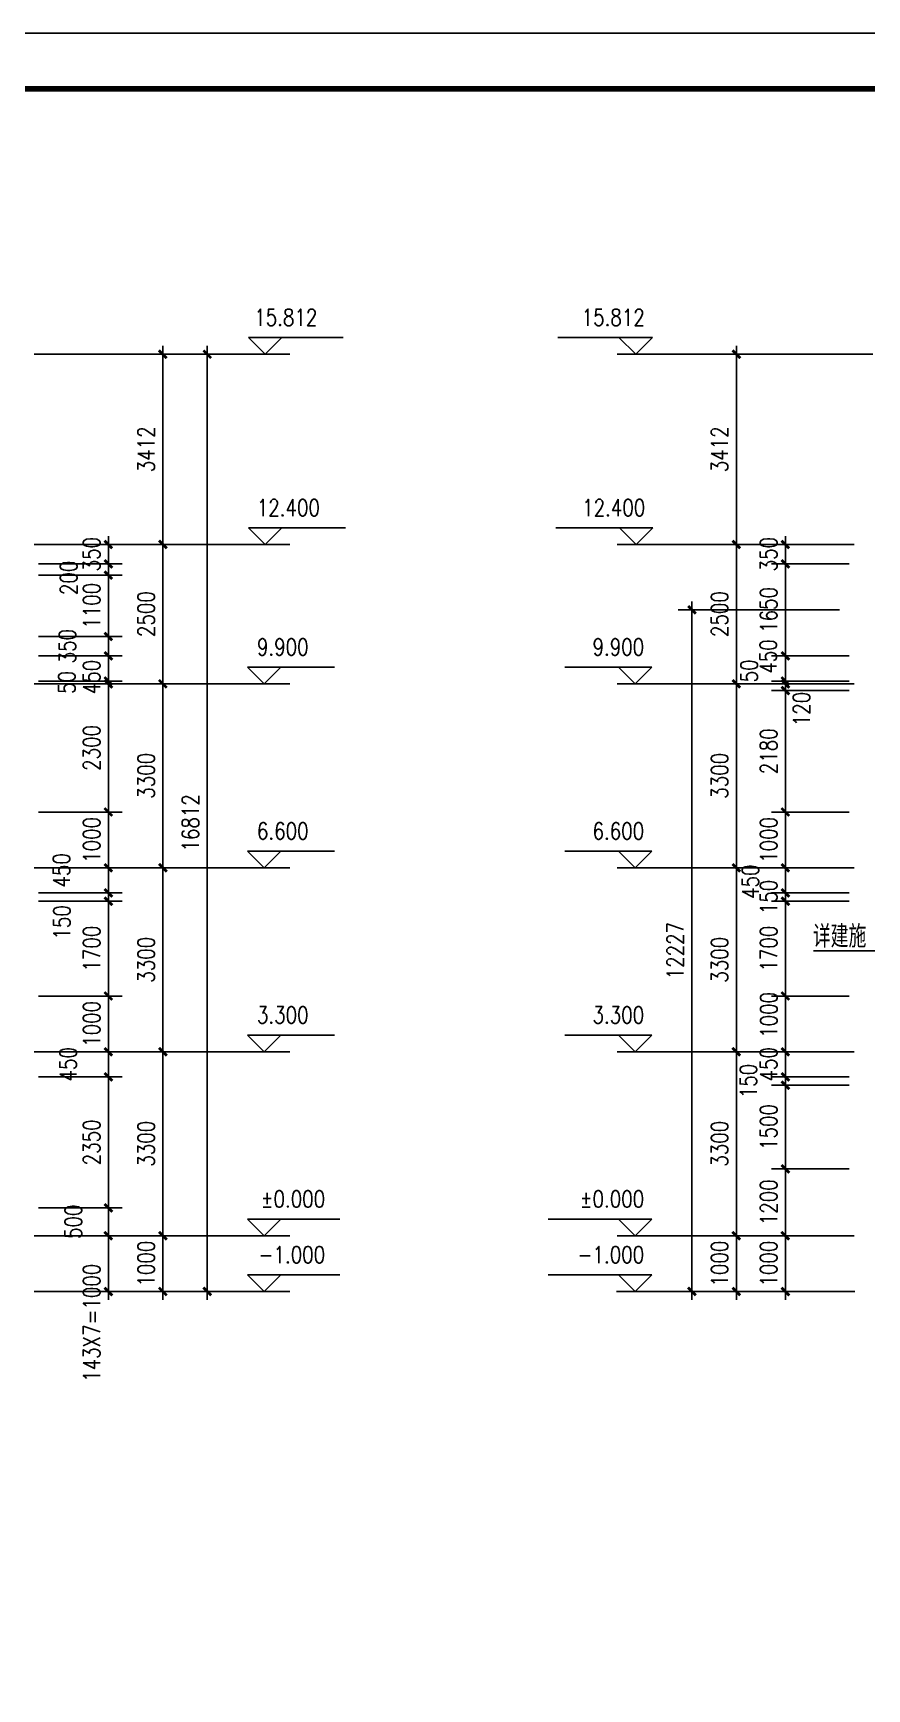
# Model space of a CAD drawing. Extents: x 12400 to 217743, y 90685 to 209848.
# Drawn here: x 47351 to 62301, y 166280 to 195980 of the extents above; entities that cross this region are included whole.
import ezdxf
from ezdxf.enums import TextEntityAlignment as Align

# ---------------------------------------------------------------- set-up
doc = ezdxf.new("R2010")
doc.units = 0
doc.header["$LTSCALE"] = 200
doc.layers.get('0').update_dxf_attribs({"linetype": 'CONTINUOUS'})
doc.layers.get('DEFPOINTS').update_dxf_attribs({"linetype": 'CONTINUOUS'})
for name, color, linetype in [('BZ', 11, 'CONTINUOUS'), ('PUB_DIM', 3, 'CONTINUOUS'), ('PUB_TITLE', 143, 'CONTINUOUS')]:
    doc.layers.add(name, color=color, linetype=linetype)
doc.styles.add('DIM_FONT', font='SIMPLEX', dxfattribs={"width": 0.8})
doc.styles.add('HZ', font='txt', dxfattribs={"bigfont": 'hztxt'})
doc.dimstyles.new('AXIS', dxfattribs={"dimtxt": 300, "dimasz": 1, "dimexe": 250, "dimexo": 300, "dimgap": 150, "dimtad": 1, "dimdec": 0, "dimzin": 0, "dimdsep": 46, "dimtxsty": 'DIM_FONT', "dimblk": '_DIMX', "dimblk1": '_DIMX', "dimblk2": '_DIMX', "dimcen": 2.5, "dimse1": 1, "dimse2": 1, "dimclrt": 7, "dimadec": 0, "dimazin": 0, "dimtfac": 1, "dimtdec": 0, "dimtix": 1, "dimtmove": 2, "dimatfit": 3, "dimldrblk": '_DIMX', "dimfxl": 0, "dimtolj": 1, "dimtzin": 0, "dimarcsym": 0})
doc.dimstyles.new('DIMA', dxfattribs={"dimtxt": 300, "dimasz": 1, "dimexe": 250, "dimexo": 300, "dimgap": 150, "dimtad": 1, "dimdec": 0, "dimzin": 0, "dimdsep": 46, "dimtxsty": 'DIM_FONT', "dimblk": '_DIMX', "dimblk1": '_DIMX', "dimblk2": '_DIMX', "dimcen": 2.5, "dimse1": 1, "dimclrt": 7, "dimadec": 0, "dimazin": 0, "dimtfac": 1, "dimtdec": 0, "dimtix": 1, "dimtmove": 2, "dimatfit": 3, "dimldrblk": '_DIMX', "dimfxl": 0, "dimtolj": 1, "dimtzin": 0, "dimarcsym": 0})
doc.dimstyles.new('DIMB', dxfattribs={"dimtxt": 300, "dimasz": 1, "dimexe": 250, "dimexo": 300, "dimgap": 150, "dimtad": 1, "dimdec": 0, "dimzin": 0, "dimdsep": 46, "dimtxsty": 'DIM_FONT', "dimblk": '_DIMX', "dimblk1": '_DIMX', "dimblk2": '_DIMX', "dimcen": 2.5, "dimse2": 1, "dimclrt": 7, "dimadec": 0, "dimazin": 0, "dimtfac": 1, "dimtdec": 0, "dimtix": 1, "dimtmove": 2, "dimatfit": 3, "dimldrblk": '_DIMX', "dimfxl": 0, "dimtolj": 1, "dimtzin": 0, "dimarcsym": 0})
doc.dimstyles.new('DIMN', dxfattribs={"dimtxt": 300, "dimasz": 1, "dimexe": 250, "dimexo": 300, "dimgap": 150, "dimtad": 1, "dimdec": 0, "dimzin": 0, "dimdsep": 46, "dimtxsty": 'DIM_FONT', "dimblk": '_DIMX', "dimblk1": '_DIMX', "dimblk2": '_DIMX', "dimcen": 2.5, "dimclrt": 7, "dimadec": 0, "dimazin": 0, "dimtfac": 1, "dimtdec": 0, "dimtix": 1, "dimtmove": 2, "dimatfit": 3, "dimldrblk": '_DIMX', "dimfxl": 0, "dimtolj": 1, "dimtzin": 0, "dimarcsym": 0})

# ---------------------------------------------------------------- blocks, each defined once
blk = doc.blocks.new('_DIMX')
blk.add_line((-150, 0), (150, 0))
at = {"const_width": 50}
blk.add_lwpolyline([(-70, -70), (70, 70)], dxfattribs=at)
blk = doc.blocks.new('*D2201')
at = {"layer": 'DEFPOINTS', "color": 0}
for p in [(50677, 186808), (49677, 184308), (50677, 184308)]:
    blk.add_point(p, dxfattribs=at)
at = {"layer": 'PUB_DIM', "color": 0, "lineweight": -2}
for p, q in [((50677, 186808), (49427, 186808)), ((49677, 186807), (49677, 184309)), ((50677, 184308), (49427, 184308))]:
    blk.add_line(p, q, dxfattribs=at)
for p, rotation in [((49677, 186808), 90), ((49677, 184308), 270)]:
    blk.add_blockref('_DIMX', p, dxfattribs=dict(at, rotation=rotation))
at = {"layer": 'PUB_DIM', "color": 7, "insert": (49377, 185558), "char_height": 300, "attachment_point": 5, "rotation": 90, "style": 'DIM_FONT'}
blk.add_mtext('\\A1;2500', dxfattribs=at)
blk = doc.blocks.new('*D2202')
at = {"layer": 'DEFPOINTS', "color": 0}
for p in [(50677, 184308), (49677, 181008), (50677, 181008)]:
    blk.add_point(p, dxfattribs=at)
at = {"layer": 'PUB_DIM', "color": 0, "lineweight": -2}
for p, q in [((50677, 184308), (49427, 184308)), ((49677, 184307), (49677, 181009)), ((50677, 181008), (49427, 181008))]:
    blk.add_line(p, q, dxfattribs=at)
for p, rotation in [((49677, 184308), 90), ((49677, 181008), 270)]:
    blk.add_blockref('_DIMX', p, dxfattribs=dict(at, rotation=rotation))
at = {"layer": 'PUB_DIM', "color": 7, "insert": (49377, 182658), "char_height": 300, "attachment_point": 5, "rotation": 90, "style": 'DIM_FONT'}
blk.add_mtext('\\A1;3300', dxfattribs=at)
blk = doc.blocks.new('*D2203')
at = {"layer": 'DEFPOINTS', "color": 0}
for p in [(50677, 181008), (49677, 177708), (50677, 177708)]:
    blk.add_point(p, dxfattribs=at)
at = {"layer": 'PUB_DIM', "color": 0, "lineweight": -2}
for p, q in [((50677, 181008), (49427, 181008)), ((49677, 181007), (49677, 177709)), ((50677, 177708), (49427, 177708))]:
    blk.add_line(p, q, dxfattribs=at)
for p, rotation in [((49677, 181008), 90), ((49677, 177708), 270)]:
    blk.add_blockref('_DIMX', p, dxfattribs=dict(at, rotation=rotation))
at = {"layer": 'PUB_DIM', "color": 7, "insert": (49377, 179358), "char_height": 300, "attachment_point": 5, "rotation": 90, "style": 'DIM_FONT'}
blk.add_mtext('\\A1;3300', dxfattribs=at)
blk = doc.blocks.new('*D2204')
at = {"layer": 'DEFPOINTS', "color": 0}
for p in [(50677, 177708), (49677, 174408), (50677, 174408)]:
    blk.add_point(p, dxfattribs=at)
at = {"layer": 'PUB_DIM', "color": 0, "lineweight": -2}
for p, q in [((50677, 177708), (49427, 177708)), ((49677, 177707), (49677, 174409)), ((50677, 174408), (49427, 174408))]:
    blk.add_line(p, q, dxfattribs=at)
for p, rotation in [((49677, 177708), 90), ((49677, 174408), 270)]:
    blk.add_blockref('_DIMX', p, dxfattribs=dict(at, rotation=rotation))
at = {"layer": 'PUB_DIM', "color": 7, "insert": (49377, 176058), "char_height": 300, "attachment_point": 5, "rotation": 90, "style": 'DIM_FONT'}
blk.add_mtext('\\A1;3300', dxfattribs=at)
blk = doc.blocks.new('*D2205')
at = {"layer": 'DEFPOINTS', "color": 0}
for p in [(50677, 174408), (49677, 173408), (50677, 173408)]:
    blk.add_point(p, dxfattribs=at)
at = {"layer": 'PUB_DIM', "color": 0, "lineweight": -2}
for p, q in [((50677, 174408), (49427, 174408)), ((49677, 174409), (49677, 174410)), ((49677, 174408), (49677, 173408)), ((50677, 173408), (49427, 173408)), ((49677, 173407), (49677, 173406))]:
    blk.add_line(p, q, dxfattribs=at)
for p, rotation in [((49677, 174408), 270), ((49677, 173408), 90)]:
    blk.add_blockref('_DIMX', p, dxfattribs=dict(at, rotation=rotation))
at = {"layer": 'PUB_DIM', "color": 7, "insert": (49377, 173908), "char_height": 300, "attachment_point": 5, "rotation": 90, "style": 'DIM_FONT'}
blk.add_mtext('\\A1;1000', dxfattribs=at)
blk = doc.blocks.new('*D2206')
at = {"layer": 'DEFPOINTS', "color": 0}
for p in [(47382, 190220), (47787, 173408), (50473, 173408)]:
    blk.add_point(p, dxfattribs=at)
at = {"layer": 'PUB_DIM', "color": 0, "lineweight": -2}
for p, q in [((47382, 190220), (50723, 190220)), ((50473, 190219), (50473, 173409)), ((47787, 173408), (50723, 173408))]:
    blk.add_line(p, q, dxfattribs=at)
for p, rotation in [((50473, 190220), 90), ((50473, 173408), 270)]:
    blk.add_blockref('_DIMX', p, dxfattribs=dict(at, rotation=rotation))
at = {"layer": 'PUB_DIM', "color": 7, "insert": (50173, 181814), "char_height": 300, "attachment_point": 5, "rotation": 90, "style": 'DIM_FONT'}
blk.add_mtext('\\A1;16812', dxfattribs=at)
blk = doc.blocks.new('*D2227')
at = {"layer": 'DEFPOINTS', "color": 0}
for p in [(47445, 186808), (47445, 186458), (48700, 186458)]:
    blk.add_point(p, dxfattribs=at)
at = {"layer": 'PUB_DIM', "color": 0, "lineweight": -2}
for p, q in [((47445, 186808), (48950, 186808)), ((48700, 186809), (48700, 186810)), ((48700, 186808), (48700, 186458)), ((47445, 186458), (48950, 186458)), ((48700, 186457), (48700, 186456))]:
    blk.add_line(p, q, dxfattribs=at)
for p, rotation in [((48700, 186808), 270), ((48700, 186458), 90)]:
    blk.add_blockref('_DIMX', p, dxfattribs=dict(at, rotation=rotation))
at = {"layer": 'PUB_DIM', "color": 7, "insert": (48400, 186633), "char_height": 300, "attachment_point": 5, "rotation": 90, "style": 'DIM_FONT'}
blk.add_mtext('\\A1;350', dxfattribs=at)
blk = doc.blocks.new('*D2228')
at = {"layer": 'DEFPOINTS', "color": 0}
for p in [(47445, 181008), (47445, 180558), (48700, 180558)]:
    blk.add_point(p, dxfattribs=at)
at = {"layer": 'PUB_DIM', "color": 0, "lineweight": -2}
for p, q in [((47445, 181008), (48950, 181008)), ((48700, 181007), (48700, 180559)), ((47445, 180558), (48950, 180558))]:
    blk.add_line(p, q, dxfattribs=at)
for p, rotation in [((48700, 181008), 90), ((48700, 180558), 270)]:
    blk.add_blockref('_DIMX', p, dxfattribs=dict(at, rotation=rotation))
at = {"layer": 'PUB_DIM', "color": 7, "insert": (47860, 180961), "char_height": 300, "attachment_point": 5, "rotation": 90, "style": 'DIM_FONT'}
blk.add_mtext('\\A1;450', dxfattribs=at)
blk = doc.blocks.new('*D2229')
at = {"layer": 'DEFPOINTS', "color": 0}
for p in [(47445, 177708), (47445, 177258), (48700, 177258)]:
    blk.add_point(p, dxfattribs=at)
at = {"layer": 'PUB_DIM', "color": 0, "lineweight": -2}
for p, q in [((47445, 177708), (48950, 177708)), ((48700, 177707), (48700, 177259)), ((47445, 177258), (48950, 177258))]:
    blk.add_line(p, q, dxfattribs=at)
for p, rotation in [((48700, 177708), 90), ((48700, 177258), 270)]:
    blk.add_blockref('_DIMX', p, dxfattribs=dict(at, rotation=rotation))
at = {"layer": 'PUB_DIM', "color": 7, "insert": (47979, 177483), "char_height": 300, "attachment_point": 5, "rotation": 90, "style": 'DIM_FONT'}
blk.add_mtext('\\A1;450', dxfattribs=at)
blk = doc.blocks.new('*D2230')
at = {"layer": 'DEFPOINTS', "color": 0}
for p in [(47445, 174408), (47445, 173408), (48700, 173408)]:
    blk.add_point(p, dxfattribs=at)
at = {"layer": 'PUB_DIM', "color": 0, "lineweight": -2}
for p, q in [((47445, 174408), (48950, 174408)), ((48700, 174407), (48700, 173409)), ((47445, 173408), (48950, 173408))]:
    blk.add_line(p, q, dxfattribs=at)
for p, rotation in [((48700, 174408), 90), ((48700, 173408), 270)]:
    blk.add_blockref('_DIMX', p, dxfattribs=dict(at, rotation=rotation))
at = {"layer": 'PUB_DIM', "color": 7, "insert": (48400, 172847), "char_height": 300, "attachment_point": 5, "rotation": 90, "style": 'DIM_FONT'}
blk.add_mtext('\\A1;143X7=1000', dxfattribs=at)
blk = doc.blocks.new('*D2231')
at = {"layer": 'DEFPOINTS', "color": 0}
for p in [(47445, 174908), (47445, 174408), (48700, 174408)]:
    blk.add_point(p, dxfattribs=at)
at = {"layer": 'PUB_DIM', "color": 0, "lineweight": -2}
for p, q in [((47445, 174908), (48950, 174908)), ((48700, 174907), (48700, 174409)), ((47445, 174408), (48950, 174408))]:
    blk.add_line(p, q, dxfattribs=at)
for p, rotation in [((48700, 174908), 90), ((48700, 174408), 270)]:
    blk.add_blockref('_DIMX', p, dxfattribs=dict(at, rotation=rotation))
at = {"layer": 'PUB_DIM', "color": 7, "insert": (48072, 174658), "char_height": 300, "attachment_point": 5, "rotation": 90, "style": 'DIM_FONT'}
blk.add_mtext('\\A1;500', dxfattribs=at)
blk = doc.blocks.new('*D2232')
at = {"layer": 'DEFPOINTS', "color": 0}
for p in [(47445, 177258), (47445, 174908), (48700, 174908)]:
    blk.add_point(p, dxfattribs=at)
at = {"layer": 'PUB_DIM', "color": 0, "lineweight": -2}
for p, q in [((47445, 177258), (48950, 177258)), ((48700, 177257), (48700, 174909)), ((47445, 174908), (48950, 174908))]:
    blk.add_line(p, q, dxfattribs=at)
for p, rotation in [((48700, 177258), 90), ((48700, 174908), 270)]:
    blk.add_blockref('_DIMX', p, dxfattribs=dict(at, rotation=rotation))
at = {"layer": 'PUB_DIM', "color": 7, "insert": (48400, 176083), "char_height": 300, "attachment_point": 5, "rotation": 90, "style": 'DIM_FONT'}
blk.add_mtext('\\A1;2350', dxfattribs=at)
blk = doc.blocks.new('*D2233')
at = {"layer": 'DEFPOINTS', "color": 0}
for p in [(47445, 180558), (47445, 180408), (48700, 180408)]:
    blk.add_point(p, dxfattribs=at)
at = {"layer": 'PUB_DIM', "color": 0, "lineweight": -2}
for p, q in [((47445, 180558), (48950, 180558)), ((47445, 180408), (48950, 180408)), ((48700, 180559), (48700, 180560)), ((48700, 180558), (48700, 180408)), ((48700, 180407), (48700, 180406))]:
    blk.add_line(p, q, dxfattribs=at)
for p, rotation in [((48700, 180558), 270), ((48700, 180408), 90)]:
    blk.add_blockref('_DIMX', p, dxfattribs=dict(at, rotation=rotation))
at = {"layer": 'PUB_DIM', "color": 7, "insert": (47867, 180029), "char_height": 300, "attachment_point": 5, "rotation": 90, "style": 'DIM_FONT'}
blk.add_mtext('\\A1;150', dxfattribs=at)
blk = doc.blocks.new('*D2234')
at = {"layer": 'DEFPOINTS', "color": 0}
for p in [(47445, 178708), (47445, 177708), (48700, 177708)]:
    blk.add_point(p, dxfattribs=at)
at = {"layer": 'PUB_DIM', "color": 0, "lineweight": -2}
for p, q in [((47445, 178708), (48950, 178708)), ((48700, 178709), (48700, 178710)), ((48700, 178708), (48700, 177708)), ((47445, 177708), (48950, 177708)), ((48700, 177707), (48700, 177706))]:
    blk.add_line(p, q, dxfattribs=at)
for p, rotation in [((48700, 178708), 270), ((48700, 177708), 90)]:
    blk.add_blockref('_DIMX', p, dxfattribs=dict(at, rotation=rotation))
at = {"layer": 'PUB_DIM', "color": 7, "insert": (48400, 178208), "char_height": 300, "attachment_point": 5, "rotation": 90, "style": 'DIM_FONT'}
blk.add_mtext('\\A1;1000', dxfattribs=at)
blk = doc.blocks.new('*D2235')
at = {"layer": 'DEFPOINTS', "color": 0}
for p in [(47445, 182008), (47445, 181008), (48700, 181008)]:
    blk.add_point(p, dxfattribs=at)
at = {"layer": 'PUB_DIM', "color": 0, "lineweight": -2}
for p, q in [((47445, 182008), (48950, 182008)), ((48700, 182009), (48700, 182010)), ((48700, 182008), (48700, 181008)), ((47445, 181008), (48950, 181008)), ((48700, 181007), (48700, 181006))]:
    blk.add_line(p, q, dxfattribs=at)
for p, rotation in [((48700, 182008), 270), ((48700, 181008), 90)]:
    blk.add_blockref('_DIMX', p, dxfattribs=dict(at, rotation=rotation))
at = {"layer": 'PUB_DIM', "color": 7, "insert": (48400, 181508), "char_height": 300, "attachment_point": 5, "rotation": 90, "style": 'DIM_FONT'}
blk.add_mtext('\\A1;1000', dxfattribs=at)
blk = doc.blocks.new('*D2236')
at = {"layer": 'DEFPOINTS', "color": 0}
for p in [(47445, 184308), (47445, 182008), (48700, 182008)]:
    blk.add_point(p, dxfattribs=at)
at = {"layer": 'PUB_DIM', "color": 0, "lineweight": -2}
for p, q in [((48700, 184307), (48700, 182009)), ((47445, 182008), (48950, 182008))]:
    blk.add_line(p, q, dxfattribs=at)
for p, rotation in [((48700, 184308), 90), ((48700, 182008), 270)]:
    blk.add_blockref('_DIMX', p, dxfattribs=dict(at, rotation=rotation))
at = {"layer": 'PUB_DIM', "color": 7, "insert": (48400, 183158), "char_height": 300, "attachment_point": 5, "rotation": 90, "style": 'DIM_FONT'}
blk.add_mtext('\\A1;2300', dxfattribs=at)
blk = doc.blocks.new('*D2237')
at = {"layer": 'DEFPOINTS', "color": 0}
for p in [(47445, 186258), (47445, 185158), (48700, 185158)]:
    blk.add_point(p, dxfattribs=at)
at = {"layer": 'PUB_DIM', "color": 0, "lineweight": -2}
for p, q in [((47445, 186258), (48950, 186258)), ((48700, 186257), (48700, 185159)), ((47445, 185158), (48950, 185158))]:
    blk.add_line(p, q, dxfattribs=at)
for p, rotation in [((48700, 186258), 90), ((48700, 185158), 270)]:
    blk.add_blockref('_DIMX', p, dxfattribs=dict(at, rotation=rotation))
at = {"layer": 'PUB_DIM', "color": 7, "insert": (48400, 185708), "char_height": 300, "attachment_point": 5, "rotation": 90, "style": 'DIM_FONT'}
blk.add_mtext('\\A1;1100', dxfattribs=at)
blk = doc.blocks.new('*D2247')
at = {"layer": 'DEFPOINTS', "color": 0}
for p in [(47445, 184358), (47445, 184308), (48700, 184308)]:
    blk.add_point(p, dxfattribs=at)
at = {"layer": 'PUB_DIM', "color": 0, "lineweight": -2}
for p, q in [((47445, 184358), (48950, 184358)), ((47445, 184308), (48950, 184308)), ((48700, 184359), (48700, 184360)), ((48700, 184358), (48700, 184308)), ((48700, 184307), (48700, 184306))]:
    blk.add_line(p, q, dxfattribs=at)
for p, rotation in [((48700, 184358), 270), ((48700, 184308), 90)]:
    blk.add_blockref('_DIMX', p, dxfattribs=dict(at, rotation=rotation))
at = {"layer": 'PUB_DIM', "color": 7, "insert": (47955, 184333), "char_height": 300, "attachment_point": 5, "rotation": 90, "style": 'DIM_FONT'}
blk.add_mtext('\\A1;50', dxfattribs=at)
blk = doc.blocks.new('*D2248')
at = {"layer": 'DEFPOINTS', "color": 0}
for p in [(47445, 184808), (47445, 184358), (48700, 184358)]:
    blk.add_point(p, dxfattribs=at)
at = {"layer": 'PUB_DIM', "color": 0, "lineweight": -2}
for p, q in [((47445, 184808), (48950, 184808)), ((48700, 184807), (48700, 184359)), ((47445, 184358), (48950, 184358))]:
    blk.add_line(p, q, dxfattribs=at)
for p, rotation in [((48700, 184808), 90), ((48700, 184358), 270)]:
    blk.add_blockref('_DIMX', p, dxfattribs=dict(at, rotation=rotation))
at = {"layer": 'PUB_DIM', "color": 7, "insert": (48400, 184429), "char_height": 300, "attachment_point": 5, "rotation": 90, "style": 'DIM_FONT'}
blk.add_mtext('\\A1;450', dxfattribs=at)
blk = doc.blocks.new('*D2249')
at = {"layer": 'DEFPOINTS', "color": 0}
for p in [(47445, 185158), (47445, 184808), (48700, 184808)]:
    blk.add_point(p, dxfattribs=at)
at = {"layer": 'PUB_DIM', "color": 0, "lineweight": -2}
for p, q in [((47445, 185158), (48950, 185158)), ((48700, 185157), (48700, 184809)), ((47445, 184808), (48950, 184808))]:
    blk.add_line(p, q, dxfattribs=at)
for p, rotation in [((48700, 185158), 90), ((48700, 184808), 270)]:
    blk.add_blockref('_DIMX', p, dxfattribs=dict(at, rotation=rotation))
at = {"layer": 'PUB_DIM', "color": 7, "insert": (47965, 184983), "char_height": 300, "attachment_point": 5, "rotation": 90, "style": 'DIM_FONT'}
blk.add_mtext('\\A1;350', dxfattribs=at)
blk = doc.blocks.new('*D2250')
at = {"layer": 'DEFPOINTS', "color": 0}
for p in [(47445, 186458), (47445, 186258), (48700, 186258)]:
    blk.add_point(p, dxfattribs=at)
at = {"layer": 'PUB_DIM', "color": 0, "lineweight": -2}
for p, q in [((47445, 186458), (48950, 186458)), ((47445, 186258), (48950, 186258)), ((48700, 186459), (48700, 186460)), ((48700, 186458), (48700, 186258)), ((48700, 186257), (48700, 186256))]:
    blk.add_line(p, q, dxfattribs=at)
for p, rotation in [((48700, 186458), 270), ((48700, 186258), 90)]:
    blk.add_blockref('_DIMX', p, dxfattribs=dict(at, rotation=rotation))
at = {"layer": 'PUB_DIM', "color": 7, "insert": (47988, 186208), "char_height": 300, "attachment_point": 5, "rotation": 90, "style": 'DIM_FONT'}
blk.add_mtext('\\A1;200', dxfattribs=at)
blk = doc.blocks.new('*D2251')
at = {"layer": 'DEFPOINTS', "color": 0}
for p in [(47445, 180408), (47445, 178708), (48700, 178708)]:
    blk.add_point(p, dxfattribs=at)
at = {"layer": 'PUB_DIM', "color": 0, "lineweight": -2}
for p, q in [((47445, 180408), (48950, 180408)), ((48700, 180407), (48700, 178709)), ((47445, 178708), (48950, 178708))]:
    blk.add_line(p, q, dxfattribs=at)
for p, rotation in [((48700, 180408), 90), ((48700, 178708), 270)]:
    blk.add_blockref('_DIMX', p, dxfattribs=dict(at, rotation=rotation))
at = {"layer": 'PUB_DIM', "color": 7, "insert": (48400, 179558), "char_height": 300, "attachment_point": 5, "rotation": 90, "style": 'DIM_FONT'}
blk.add_mtext('\\A1;1700', dxfattribs=at)
blk = doc.blocks.new('*D2363')
at = {"layer": 'DEFPOINTS', "color": 0}
for p in [(58961, 186808), (58961, 184308), (59961, 184308)]:
    blk.add_point(p, dxfattribs=at)
at = {"layer": 'PUB_DIM', "color": 0, "lineweight": -2}
blk.add_line((59961, 186807), (59961, 184309), dxfattribs=at)
for p, rotation in [((59961, 186808), 90), ((59961, 184308), 270)]:
    blk.add_blockref('_DIMX', p, dxfattribs=dict(at, rotation=rotation))
at = {"layer": 'PUB_DIM', "color": 7, "insert": (59661, 185558), "char_height": 300, "attachment_point": 5, "rotation": 90, "style": 'DIM_FONT'}
blk.add_mtext('\\A1;2500', dxfattribs=at)
blk = doc.blocks.new('*D2364')
at = {"layer": 'DEFPOINTS', "color": 0}
for p in [(58961, 184308), (58961, 181008), (59961, 181008)]:
    blk.add_point(p, dxfattribs=at)
at = {"layer": 'PUB_DIM', "color": 0, "lineweight": -2}
blk.add_line((59961, 184307), (59961, 181009), dxfattribs=at)
for p, rotation in [((59961, 184308), 90), ((59961, 181008), 270)]:
    blk.add_blockref('_DIMX', p, dxfattribs=dict(at, rotation=rotation))
at = {"layer": 'PUB_DIM', "color": 7, "insert": (59661, 182658), "char_height": 300, "attachment_point": 5, "rotation": 90, "style": 'DIM_FONT'}
blk.add_mtext('\\A1;3300', dxfattribs=at)
blk = doc.blocks.new('*D2365')
at = {"layer": 'DEFPOINTS', "color": 0}
for p in [(58961, 181008), (58961, 177708), (59961, 177708)]:
    blk.add_point(p, dxfattribs=at)
at = {"layer": 'PUB_DIM', "color": 0, "lineweight": -2}
blk.add_line((59961, 181007), (59961, 177709), dxfattribs=at)
for p, rotation in [((59961, 181008), 90), ((59961, 177708), 270)]:
    blk.add_blockref('_DIMX', p, dxfattribs=dict(at, rotation=rotation))
at = {"layer": 'PUB_DIM', "color": 7, "insert": (59661, 179358), "char_height": 300, "attachment_point": 5, "rotation": 90, "style": 'DIM_FONT'}
blk.add_mtext('\\A1;3300', dxfattribs=at)
blk = doc.blocks.new('*D2366')
at = {"layer": 'DEFPOINTS', "color": 0}
for p in [(58961, 177708), (58961, 174408), (59961, 174408)]:
    blk.add_point(p, dxfattribs=at)
at = {"layer": 'PUB_DIM', "color": 0, "lineweight": -2}
blk.add_line((59961, 177707), (59961, 174409), dxfattribs=at)
for p, rotation in [((59961, 177708), 90), ((59961, 174408), 270)]:
    blk.add_blockref('_DIMX', p, dxfattribs=dict(at, rotation=rotation))
at = {"layer": 'PUB_DIM', "color": 7, "insert": (59661, 176058), "char_height": 300, "attachment_point": 5, "rotation": 90, "style": 'DIM_FONT'}
blk.add_mtext('\\A1;3300', dxfattribs=at)
blk = doc.blocks.new('*D2367')
at = {"layer": 'DEFPOINTS', "color": 0}
for p in [(61813, 185635), (59165, 173408), (61545, 173408)]:
    blk.add_point(p, dxfattribs=at)
at = {"layer": 'PUB_DIM', "color": 0, "lineweight": -2}
for p, q in [((61813, 185635), (58915, 185635)), ((59165, 185634), (59165, 173409)), ((61545, 173408), (58915, 173408))]:
    blk.add_line(p, q, dxfattribs=at)
for p, rotation in [((59165, 185635), 90), ((59165, 173408), 270)]:
    blk.add_blockref('_DIMX', p, dxfattribs=dict(at, rotation=rotation))
at = {"layer": 'PUB_DIM', "color": 7, "insert": (58865, 179522), "char_height": 300, "attachment_point": 5, "rotation": 90, "style": 'DIM_FONT'}
blk.add_mtext('\\A1;12227', dxfattribs=at)
blk = doc.blocks.new('*D2368')
at = {"layer": 'DEFPOINTS', "color": 0}
for p in [(61985, 186808), (60840, 186458), (61985, 186458)]:
    blk.add_point(p, dxfattribs=at)
at = {"layer": 'PUB_DIM', "color": 0, "lineweight": -2}
for p, q in [((61985, 186808), (60590, 186808)), ((60840, 186809), (60840, 186810)), ((60840, 186808), (60840, 186458)), ((61985, 186458), (60590, 186458)), ((60840, 186457), (60840, 186456))]:
    blk.add_line(p, q, dxfattribs=at)
for p, rotation in [((60840, 186808), 270), ((60840, 186458), 90)]:
    blk.add_blockref('_DIMX', p, dxfattribs=dict(at, rotation=rotation))
at = {"layer": 'PUB_DIM', "color": 7, "insert": (60540, 186633), "char_height": 300, "attachment_point": 5, "rotation": 90, "style": 'DIM_FONT'}
blk.add_mtext('\\A1;350', dxfattribs=at)
blk = doc.blocks.new('*D2369')
at = {"layer": 'DEFPOINTS', "color": 0}
for p in [(60840, 184188), (61985, 184308), (61985, 184188)]:
    blk.add_point(p, dxfattribs=at)
at = {"layer": 'PUB_DIM', "color": 0, "lineweight": -2}
for p, q in [((61985, 184308), (60590, 184308)), ((60840, 184309), (60840, 184310)), ((60840, 184308), (60840, 184188)), ((60840, 184187), (60840, 184186))]:
    blk.add_line(p, q, dxfattribs=at)
for p, rotation in [((60840, 184308), 270), ((60840, 184188), 90)]:
    blk.add_blockref('_DIMX', p, dxfattribs=dict(at, rotation=rotation))
at = {"layer": 'PUB_DIM', "color": 7, "insert": (61130, 183856), "char_height": 300, "attachment_point": 5, "rotation": 90, "style": 'DIM_FONT'}
blk.add_mtext('\\A1;120', dxfattribs=at)
blk = doc.blocks.new('*D2370')
at = {"layer": 'DEFPOINTS', "color": 0}
for p in [(61985, 181008), (60840, 180558), (61985, 180558)]:
    blk.add_point(p, dxfattribs=at)
at = {"layer": 'PUB_DIM', "color": 0, "lineweight": -2}
for p, q in [((61985, 181008), (60590, 181008)), ((60840, 181007), (60840, 180559)), ((61985, 180558), (60590, 180558))]:
    blk.add_line(p, q, dxfattribs=at)
for p, rotation in [((60840, 181008), 90), ((60840, 180558), 270)]:
    blk.add_blockref('_DIMX', p, dxfattribs=dict(at, rotation=rotation))
at = {"layer": 'PUB_DIM', "color": 7, "insert": (60213, 180758), "char_height": 300, "attachment_point": 5, "rotation": 90, "style": 'DIM_FONT'}
blk.add_mtext('\\A1;450', dxfattribs=at)
blk = doc.blocks.new('*D2371')
at = {"layer": 'DEFPOINTS', "color": 0}
for p in [(61985, 177708), (60840, 177258), (61985, 177258)]:
    blk.add_point(p, dxfattribs=at)
at = {"layer": 'PUB_DIM', "color": 0, "lineweight": -2}
for p, q in [((61985, 177708), (60590, 177708)), ((60840, 177709), (60840, 177710)), ((60840, 177708), (60840, 177258)), ((61985, 177258), (60590, 177258)), ((60840, 177257), (60840, 177256))]:
    blk.add_line(p, q, dxfattribs=at)
for p, rotation in [((60840, 177708), 270), ((60840, 177258), 90)]:
    blk.add_blockref('_DIMX', p, dxfattribs=dict(at, rotation=rotation))
at = {"layer": 'PUB_DIM', "color": 7, "insert": (60540, 177483), "char_height": 300, "attachment_point": 5, "rotation": 90, "style": 'DIM_FONT'}
blk.add_mtext('\\A1;450', dxfattribs=at)
blk = doc.blocks.new('*D2372')
at = {"layer": 'DEFPOINTS', "color": 0}
for p in [(59961, 190220), (62271, 190220), (58961, 186808)]:
    blk.add_point(p, dxfattribs=at)
at = {"layer": 'PUB_DIM', "color": 0, "lineweight": -2}
for p, q in [((62271, 190220), (59711, 190220)), ((59961, 186809), (59961, 190219)), ((58961, 186808), (60211, 186808))]:
    blk.add_line(p, q, dxfattribs=at)
for p, rotation in [((59961, 190220), 90), ((59961, 186808), 270)]:
    blk.add_blockref('_DIMX', p, dxfattribs=dict(at, rotation=rotation))
at = {"layer": 'PUB_DIM', "color": 7, "insert": (59661, 188514), "char_height": 300, "attachment_point": 5, "rotation": 90, "style": 'DIM_FONT'}
blk.add_mtext('\\A1;3412', dxfattribs=at)
blk = doc.blocks.new('*D2373')
at = {"layer": 'DEFPOINTS', "color": 0}
for p in [(61985, 186458), (60840, 184808), (61985, 184808)]:
    blk.add_point(p, dxfattribs=at)
at = {"layer": 'PUB_DIM', "color": 0, "lineweight": -2}
for p, q in [((61985, 186458), (60590, 186458)), ((60840, 186457), (60840, 184809)), ((61985, 184808), (60590, 184808))]:
    blk.add_line(p, q, dxfattribs=at)
for p, rotation in [((60840, 186458), 90), ((60840, 184808), 270)]:
    blk.add_blockref('_DIMX', p, dxfattribs=dict(at, rotation=rotation))
at = {"layer": 'PUB_DIM', "color": 7, "insert": (60540, 185633), "char_height": 300, "attachment_point": 5, "rotation": 90, "style": 'DIM_FONT'}
blk.add_mtext('\\A1;1650', dxfattribs=at)
blk = doc.blocks.new('*D2374')
at = {"layer": 'DEFPOINTS', "color": 0}
for p in [(61985, 184188), (60840, 182008), (61985, 182008)]:
    blk.add_point(p, dxfattribs=at)
at = {"layer": 'PUB_DIM', "color": 0, "lineweight": -2}
for p, q in [((61985, 184188), (60590, 184188)), ((60840, 184187), (60840, 182009)), ((61985, 182008), (60590, 182008))]:
    blk.add_line(p, q, dxfattribs=at)
for p, rotation in [((60840, 184188), 90), ((60840, 182008), 270)]:
    blk.add_blockref('_DIMX', p, dxfattribs=dict(at, rotation=rotation))
at = {"layer": 'PUB_DIM', "color": 7, "insert": (60540, 183098), "char_height": 300, "attachment_point": 5, "rotation": 90, "style": 'DIM_FONT'}
blk.add_mtext('\\A1;2180', dxfattribs=at)
blk = doc.blocks.new('*D2375')
at = {"layer": 'DEFPOINTS', "color": 0}
for p in [(61985, 182008), (60840, 181008), (61985, 181008)]:
    blk.add_point(p, dxfattribs=at)
at = {"layer": 'PUB_DIM', "color": 0, "lineweight": -2}
for p, q in [((61985, 182008), (60590, 182008)), ((60840, 182009), (60840, 182010)), ((60840, 182008), (60840, 181008)), ((61985, 181008), (60590, 181008)), ((60840, 181007), (60840, 181006))]:
    blk.add_line(p, q, dxfattribs=at)
for p, rotation in [((60840, 182008), 270), ((60840, 181008), 90)]:
    blk.add_blockref('_DIMX', p, dxfattribs=dict(at, rotation=rotation))
at = {"layer": 'PUB_DIM', "color": 7, "insert": (60540, 181508), "char_height": 300, "attachment_point": 5, "rotation": 90, "style": 'DIM_FONT'}
blk.add_mtext('\\A1;1000', dxfattribs=at)
blk = doc.blocks.new('*D2376')
at = {"layer": 'DEFPOINTS', "color": 0}
for p in [(60840, 180408), (61985, 180558), (61985, 180408)]:
    blk.add_point(p, dxfattribs=at)
at = {"layer": 'PUB_DIM', "color": 0, "lineweight": -2}
for p, q in [((61985, 180558), (60590, 180558)), ((61985, 180408), (60590, 180408)), ((60840, 180559), (60840, 180560)), ((60840, 180558), (60840, 180408)), ((60840, 180407), (60840, 180406))]:
    blk.add_line(p, q, dxfattribs=at)
for p, rotation in [((60840, 180558), 270), ((60840, 180408), 90)]:
    blk.add_blockref('_DIMX', p, dxfattribs=dict(at, rotation=rotation))
at = {"layer": 'PUB_DIM', "color": 7, "insert": (60540, 180483), "char_height": 300, "attachment_point": 5, "rotation": 90, "style": 'DIM_FONT'}
blk.add_mtext('\\A1;150', dxfattribs=at)
blk = doc.blocks.new('*D2377')
at = {"layer": 'DEFPOINTS', "color": 0}
for p in [(61985, 180408), (60840, 178708), (61985, 178708)]:
    blk.add_point(p, dxfattribs=at)
at = {"layer": 'PUB_DIM', "color": 0, "lineweight": -2}
for p, q in [((61985, 180408), (60590, 180408)), ((60840, 180407), (60840, 178709)), ((61985, 178708), (60590, 178708))]:
    blk.add_line(p, q, dxfattribs=at)
for p, rotation in [((60840, 180408), 90), ((60840, 178708), 270)]:
    blk.add_blockref('_DIMX', p, dxfattribs=dict(at, rotation=rotation))
at = {"layer": 'PUB_DIM', "color": 7, "insert": (60540, 179558), "char_height": 300, "attachment_point": 5, "rotation": 90, "style": 'DIM_FONT'}
blk.add_mtext('\\A1;1700', dxfattribs=at)
blk = doc.blocks.new('*D2378')
at = {"layer": 'DEFPOINTS', "color": 0}
for p in [(61985, 178708), (60840, 177708), (61985, 177708)]:
    blk.add_point(p, dxfattribs=at)
at = {"layer": 'PUB_DIM', "color": 0, "lineweight": -2}
for p, q in [((61985, 178708), (60590, 178708)), ((60840, 178709), (60840, 178710)), ((60840, 178708), (60840, 177708)), ((61985, 177708), (60590, 177708)), ((60840, 177707), (60840, 177706))]:
    blk.add_line(p, q, dxfattribs=at)
for p, rotation in [((60840, 178708), 270), ((60840, 177708), 90)]:
    blk.add_blockref('_DIMX', p, dxfattribs=dict(at, rotation=rotation))
at = {"layer": 'PUB_DIM', "color": 7, "insert": (60543, 178369), "char_height": 300, "attachment_point": 5, "rotation": 90, "style": 'DIM_FONT'}
blk.add_mtext('\\A1;1000', dxfattribs=at)
blk = doc.blocks.new('*D2379')
at = {"layer": 'DEFPOINTS', "color": 0}
for p in [(61985, 177108), (60840, 175608), (61985, 175608)]:
    blk.add_point(p, dxfattribs=at)
at = {"layer": 'PUB_DIM', "color": 0, "lineweight": -2}
for p, q in [((61985, 177108), (60590, 177108)), ((60840, 177107), (60840, 175609)), ((61985, 175608), (60590, 175608))]:
    blk.add_line(p, q, dxfattribs=at)
for p, rotation in [((60840, 177108), 90), ((60840, 175608), 270)]:
    blk.add_blockref('_DIMX', p, dxfattribs=dict(at, rotation=rotation))
at = {"layer": 'PUB_DIM', "color": 7, "insert": (60540, 176358), "char_height": 300, "attachment_point": 5, "rotation": 90, "style": 'DIM_FONT'}
blk.add_mtext('\\A1;1500', dxfattribs=at)
blk = doc.blocks.new('*D2380')
at = {"layer": 'DEFPOINTS', "color": 0}
for p in [(61985, 175608), (60840, 174408), (61985, 174408)]:
    blk.add_point(p, dxfattribs=at)
at = {"layer": 'PUB_DIM', "color": 0, "lineweight": -2}
for p, q in [((61985, 175608), (60590, 175608)), ((60840, 175607), (60840, 174409)), ((61985, 174408), (60590, 174408))]:
    blk.add_line(p, q, dxfattribs=at)
for p, rotation in [((60840, 175608), 90), ((60840, 174408), 270)]:
    blk.add_blockref('_DIMX', p, dxfattribs=dict(at, rotation=rotation))
at = {"layer": 'PUB_DIM', "color": 7, "insert": (60540, 175008), "char_height": 300, "attachment_point": 5, "rotation": 90, "style": 'DIM_FONT'}
blk.add_mtext('\\A1;1200', dxfattribs=at)
blk = doc.blocks.new('*D2381')
at = {"layer": 'DEFPOINTS', "color": 0}
for p in [(60840, 177108), (61985, 177258), (61985, 177108)]:
    blk.add_point(p, dxfattribs=at)
at = {"layer": 'PUB_DIM', "color": 0, "lineweight": -2}
for p, q in [((61985, 177258), (60590, 177258)), ((61985, 177108), (60590, 177108)), ((60840, 177259), (60840, 177260)), ((60840, 177258), (60840, 177108)), ((60840, 177107), (60840, 177106))]:
    blk.add_line(p, q, dxfattribs=at)
for p, rotation in [((60840, 177258), 270), ((60840, 177108), 90)]:
    blk.add_blockref('_DIMX', p, dxfattribs=dict(at, rotation=rotation))
at = {"layer": 'PUB_DIM', "color": 7, "insert": (60177, 177183), "char_height": 300, "attachment_point": 5, "rotation": 90, "style": 'DIM_FONT'}
blk.add_mtext('\\A1;150', dxfattribs=at)
blk = doc.blocks.new('*D2382')
at = {"layer": 'DEFPOINTS', "color": 0}
for p in [(61985, 174408), (60840, 173408), (62087, 173408)]:
    blk.add_point(p, dxfattribs=at)
at = {"layer": 'PUB_DIM', "color": 0, "lineweight": -2}
for p, q in [((61985, 174408), (60590, 174408)), ((60840, 174409), (60840, 174410)), ((60840, 174408), (60840, 173408)), ((62087, 173408), (60590, 173408)), ((60840, 173407), (60840, 173406))]:
    blk.add_line(p, q, dxfattribs=at)
for p, rotation in [((60840, 174408), 270), ((60840, 173408), 90)]:
    blk.add_blockref('_DIMX', p, dxfattribs=dict(at, rotation=rotation))
at = {"layer": 'PUB_DIM', "color": 7, "insert": (60540, 173908), "char_height": 300, "attachment_point": 5, "rotation": 90, "style": 'DIM_FONT'}
blk.add_mtext('\\A1;1000', dxfattribs=at)
blk = doc.blocks.new('*D2398')
at = {"layer": 'DEFPOINTS', "color": 0}
for p in [(58961, 174408), (58961, 173408), (59961, 173408)]:
    blk.add_point(p, dxfattribs=at)
at = {"layer": 'PUB_DIM', "color": 0, "lineweight": -2}
for p, q in [((59961, 174409), (59961, 174410)), ((59961, 174408), (59961, 173408)), ((59961, 173407), (59961, 173406))]:
    blk.add_line(p, q, dxfattribs=at)
for p, rotation in [((59961, 174408), 270), ((59961, 173408), 90)]:
    blk.add_blockref('_DIMX', p, dxfattribs=dict(at, rotation=rotation))
at = {"layer": 'PUB_DIM', "color": 7, "insert": (59661, 173908), "char_height": 300, "attachment_point": 5, "rotation": 90, "style": 'DIM_FONT'}
blk.add_mtext('\\A1;1000', dxfattribs=at)
blk = doc.blocks.new('*D2399')
at = {"layer": 'DEFPOINTS', "color": 0}
for p in [(60840, 184308), (61985, 184358), (61985, 184308)]:
    blk.add_point(p, dxfattribs=at)
at = {"layer": 'PUB_DIM', "color": 0, "lineweight": -2}
for p, q in [((61985, 184358), (60590, 184358)), ((61985, 184308), (60590, 184308)), ((60840, 184359), (60840, 184360)), ((60840, 184358), (60840, 184308)), ((60840, 184307), (60840, 184306))]:
    blk.add_line(p, q, dxfattribs=at)
for p, rotation in [((60840, 184358), 270), ((60840, 184308), 90)]:
    blk.add_blockref('_DIMX', p, dxfattribs=dict(at, rotation=rotation))
at = {"layer": 'PUB_DIM', "color": 7, "insert": (60190, 184540), "char_height": 300, "attachment_point": 5, "rotation": 90, "style": 'DIM_FONT'}
blk.add_mtext('\\A1;50', dxfattribs=at)
blk = doc.blocks.new('*D2400')
at = {"layer": 'DEFPOINTS', "color": 0}
for p in [(61985, 184808), (60840, 184358), (61985, 184358)]:
    blk.add_point(p, dxfattribs=at)
at = {"layer": 'PUB_DIM', "color": 0, "lineweight": -2}
for p, q in [((61985, 184808), (60590, 184808)), ((60840, 184807), (60840, 184359)), ((61985, 184358), (60590, 184358))]:
    blk.add_line(p, q, dxfattribs=at)
for p, rotation in [((60840, 184808), 90), ((60840, 184358), 270)]:
    blk.add_blockref('_DIMX', p, dxfattribs=dict(at, rotation=rotation))
at = {"layer": 'PUB_DIM', "color": 7, "insert": (60533, 184798), "char_height": 300, "attachment_point": 5, "rotation": 90, "style": 'DIM_FONT'}
blk.add_mtext('\\A1;450', dxfattribs=at)

msp = doc.modelspace()

# ---------------------------------------------------------------- linework, layer by layer
at = {"layer": 'BZ'}
msp.add_line((61343.44, 179515.935), (63803.995, 179515.935), dxfattribs=at)
at = {"layer": 'PUB_DIM'}
for p, q in [((51512.197, 190220.343), (51212.197, 190520.343)), ((52909.34, 190520.343), (51212.197, 190520.343)), ((51812.197, 190520.343), (51512.197, 190220.343)), ((58456.481, 190520.343), (56759.339, 190520.343)), ((58156.481, 190220.343), (57856.481, 190520.343)), ((58456.481, 190520.343), (58156.481, 190220.343)), ((47368.34, 190220.343), (51953.532, 190220.343)), ((62407.762, 190220.343), (57822.57, 190220.343)), ((51512.197, 186808.203), (51212.197, 187108.203)), ((52955.054, 187108.203), (51212.197, 187108.203)), ((51812.197, 187108.203), (51512.197, 186808.203)), ((58465.322, 187108.203), (56722.465, 187108.203)), ((58165.322, 186808.203), (57865.322, 187108.203)), ((58465.322, 187108.203), (58165.322, 186808.203)), ((47368.34, 186808.203), (51953.532, 186808.203)), ((62072.04, 186808.203), (57822.57, 186808.203)), ((51492.032, 184308.203), (51192.032, 184608.203)), ((51192.032, 184608.203), (52752.032, 184608.203)), ((51792.032, 184608.203), (51492.032, 184308.203)), ((56885.957, 184608.203), (58445.957, 184608.203)), ((57845.957, 184608.203), (58145.957, 184308.203)), ((58145.957, 184308.203), (58445.957, 184608.203)), ((47368.34, 184308.203), (51953.532, 184308.203)), ((62072.04, 184308.203), (57822.57, 184308.203)), ((51492.032, 181008.203), (51192.032, 181308.203)), ((51192.032, 181308.203), (52752.032, 181308.203)), ((51792.032, 181308.203), (51492.032, 181008.203)), ((56885.957, 181308.203), (58445.957, 181308.203)), ((57845.957, 181308.203), (58145.957, 181008.203)), ((58145.957, 181008.203), (58445.957, 181308.203)), ((47368.34, 181008.203), (51953.532, 181008.203)), ((62072.04, 181008.203), (57822.57, 181008.203)), ((51492.032, 177708.203), (51192.032, 178008.203)), ((51192.032, 178008.203), (52752.032, 178008.203)), ((51792.032, 178008.203), (51492.032, 177708.203)), ((56885.957, 178008.203), (58445.957, 178008.203)), ((57845.957, 178008.203), (58145.957, 177708.203)), ((58145.957, 177708.203), (58445.957, 178008.203)), ((47368.34, 177708.203), (51953.532, 177708.203)), ((62072.04, 177708.203), (57822.57, 177708.203)), ((51492.032, 174408.203), (51192.032, 174708.203)), ((51192.032, 174708.203), (52852.039, 174708.203)), ((51792.032, 174708.203), (51492.032, 174408.203)), ((56588.814, 174708.203), (58445.957, 174708.203)), ((57845.957, 174708.203), (58145.957, 174408.203)), ((58145.957, 174408.203), (58445.957, 174708.203)), ((47368.34, 174408.203), (51953.532, 174408.203)), ((62072.04, 174408.203), (57822.57, 174408.203)), ((51492.032, 173408.203), (51192.032, 173708.203)), ((51192.032, 173708.203), (52852.039, 173708.203)), ((51792.032, 173708.203), (51492.032, 173408.203)), ((56588.814, 173708.203), (58445.957, 173708.203)), ((57845.957, 173708.203), (58145.957, 173408.203)), ((58145.957, 173408.203), (58445.957, 173708.203)), ((47368.34, 173408.203), (51953.532, 173408.203)), ((62086.606, 173408.203), (57814.307, 173408.203))]:
    msp.add_line(p, q, dxfattribs=at)
at = {"layer": 'PUB_TITLE'}
msp.add_lwpolyline([(96505.091, 136580.05), (12405.091, 136580.05), (12405.091, 195980.05), (96505.091, 195980.05)], close=True, dxfattribs=at)
at = {"layer": 'PUB_TITLE', "const_width": 100}
msp.add_lwpolyline([(95505.091, 137580.05), (95505.091, 194980.05), (14905.091, 194980.05), (14905.091, 137580.05)], close=True, dxfattribs=at)

# ---------------------------------------------------------------- texts
at = {"color": 7, "style": 'HZ', "width": 0.8}
msp.add_text('详建施', height=400, dxfattribs=at).set_placement((61331.849, 179576.696))
at = {"layer": 'PUB_DIM', "style": 'DIM_FONT', "width": 0.8}
for s, p in [('15.812', (52447.34, 190730.343)), ('15.812', (58318.481, 190730.343)), ('12.400', (52493.054, 187318.203)), ('12.400', (58327.322, 187318.203)), ('9.900', (52290.032, 184818.203)), ('9.900', (58307.957, 184818.203)), ('6.600', (52290.032, 181518.203)), ('6.600', (58307.957, 181518.203)), ('3.300', (52290.032, 178218.203)), ('3.300', (58307.957, 178218.203)), ('%%p0.000', (52587.175, 174918.203)), ('%%p0.000', (58307.957, 174918.203)), ('-1.000', (52587.175, 173918.203)), ('-1.000', (58307.957, 173918.203))]:
    msp.add_text(s, height=300, dxfattribs=at).set_placement(p, align=Align.RIGHT)

# ---------------------------------------------------------------- dimensions: what is measured, and where the dimension line sits
at = {"layer": 'PUB_DIM'}
msp.add_linear_dim(base=(49676.752, 190220.343), p1=(50676.752, 186808.199), p2=(47366.57, 190220.343), angle=90, dimstyle='DIMN', override={"dimexo": 0, "dimblk1": '_DIMX', "dimblk2": '_DIMX', "dimsah": 1}, dxfattribs=at).render()
for base, p1, p2, angle, picture, middle in [((50472.723, 173408.203), (47381.643, 190220.343), (47786.548, 173408.203), 90, '*D2206', (50172.723, 181814.273)), ((59961.237, 190220.343), (58961.237, 186808.199), (62271.419, 190220.343), 270, '*D2372', (59661.237, 188514.271)), ((59165.266, 173408.203), (61812.551, 185635.203), (61545.034, 173408.203), 270, '*D2367', (58865.266, 179521.703)), ((60839.857, 173408.203), (61985.334, 174408.199), (62086.606, 173408.203), 90, '*D2382', (60539.857, 173908.201))]:
    dim = msp.add_linear_dim(base=base, p1=p1, p2=p2, angle=angle, dimstyle='DIMN', override={"dimexo": 0, "dimblk1": '_DIMX', "dimblk2": '_DIMX', "dimsah": 1}, dxfattribs=at)
    dim.commit()
    dim.dimension.update_dxf_attribs({"geometry": picture, "text_midpoint": middle})
for p1, p2, distance, dimstyle, picture, middle in [((47445.061, 186808.199), (47445.061, 186458.203), 1255.224, 'DIMN', '*D2227', (48400.285, 186633.201)), ((50676.752, 186808.199), (50676.752, 184308.199), -1000, 'DIMN', '*D2201', (49376.752, 185558.199)), ((61985.334, 186808.199), (61985.334, 186458.203), -1145.477, 'DIMN', '*D2368', (60539.857, 186633.201)), ((61985.334, 186458.203), (61985.334, 184808.203), -1145.477, 'DIMN', '*D2373', (60539.857, 185633.203)), ((47445.061, 186258.203), (47445.061, 185158.203), 1255.224, 'DIMN', '*D2237', (48400.285, 185708.203)), ((47445.061, 184308.199), (47445.061, 182008.203), 1255.224, 'DIMA', '*D2236', (48400.285, 183158.201)), ((50676.752, 184308.199), (50676.752, 181008.199), -1000, 'DIMN', '*D2202', (49376.752, 182658.199)), ((61985.334, 184188.203), (61985.334, 182008.203), -1145.477, 'DIMN', '*D2374', (60539.857, 183098.203)), ((47445.061, 182008.203), (47445.061, 181008.199), 1255.224, 'DIMN', '*D2235', (48400.285, 181508.201)), ((61985.334, 182008.203), (61985.334, 181008.199), -1145.477, 'DIMN', '*D2375', (60539.857, 181508.201)), ((50676.752, 181008.199), (50676.752, 177708.199), -1000, 'DIMN', '*D2203', (49376.752, 179358.199)), ((61985.334, 180558.203), (61985.334, 180408.203), -1145.477, 'DIMN', '*D2376', (60539.857, 180483.203)), ((47445.061, 180408.203), (47445.061, 178708.203), 1255.224, 'DIMN', '*D2251', (48400.285, 179558.203)), ((61985.334, 180408.203), (61985.334, 178708.203), -1145.477, 'DIMN', '*D2377', (60539.857, 179558.203)), ((47445.061, 178708.203), (47445.061, 177708.199), 1255.224, 'DIMN', '*D2234', (48400.285, 178208.201)), ((50676.752, 177708.199), (50676.752, 174408.199), -1000, 'DIMN', '*D2204', (49376.752, 176058.199)), ((61985.334, 177708.199), (61985.334, 177258.203), -1145.477, 'DIMN', '*D2371', (60539.857, 177483.201)), ((47445.061, 177258.203), (47445.061, 174908.203), 1255.224, 'DIMN', '*D2232', (48400.285, 176083.203)), ((61985.334, 177108.203), (61985.334, 175608.203), -1145.477, 'DIMN', '*D2379', (60539.857, 176358.203)), ((61985.334, 175608.203), (61985.334, 174408.199), -1145.477, 'DIMN', '*D2380', (60539.857, 175008.201)), ((50676.752, 174408.199), (50676.752, 173408.199), -1000, 'DIMN', '*D2205', (49376.752, 173908.199))]:
    dim = msp.add_aligned_dim(p1=p1, p2=p2, distance=distance, dimstyle=dimstyle, override={"dimexo": 0, "dimblk1": '_DIMX', "dimblk2": '_DIMX', "dimsah": 1}, dxfattribs=at)
    dim.commit()
    dim.dimension.update_dxf_attribs({"geometry": picture, "text_midpoint": middle})
for p1, p2, picture, middle in [((58961.237, 186808.199), (58961.237, 184308.199), '*D2363', (59661.237, 185558.199)), ((58961.237, 184308.199), (58961.237, 181008.199), '*D2364', (59661.237, 182658.199)), ((58961.237, 181008.199), (58961.237, 177708.199), '*D2365', (59661.237, 179358.199)), ((58961.237, 177708.199), (58961.237, 174408.203), '*D2366', (59661.237, 176058.201)), ((58961.237, 174408.203), (58961.237, 173408.203), '*D2398', (59661.237, 173908.203))]:
    dim = msp.add_aligned_dim(p1=p1, p2=p2, distance=1000, dimstyle='AXIS', dxfattribs=at)
    dim.commit()
    dim.dimension.update_dxf_attribs({"geometry": picture, "text_midpoint": middle})
for base, p1, p2, dimstyle, picture, middle in [((48700.285, 186258.203), (47445.061, 186458.203), (47445.061, 186258.203), 'DIMN', '*D2250', (47988.034, 186208.203)), ((48700.285, 184808.203), (47445.061, 185158.203), (47445.061, 184808.203), 'DIMN', '*D2249', (47965.173, 184983.203)), ((60839.857, 184358.203), (61985.334, 184808.203), (61985.334, 184358.203), 'DIMN', '*D2400', (60532.715, 184797.619)), ((48700.285, 184358.203), (47445.061, 184808.203), (47445.061, 184358.203), 'DIMN', '*D2248', (48400.285, 184429.141)), ((60839.857, 184308.199), (61985.334, 184358.203), (61985.334, 184308.199), 'DIMN', '*D2399', (60190.285, 184539.931)), ((48700.285, 184308.199), (47445.061, 184358.203), (47445.061, 184308.199), 'DIMN', '*D2247', (47954.76, 184333.201)), ((60839.857, 184188.203), (61985.334, 184308.199), (61985.334, 184188.203), 'DIMB', '*D2369', (61130.403, 183856.202)), ((48700.285, 180558.203), (47445.061, 181008.199), (47445.061, 180558.203), 'DIMN', '*D2228', (47859.716, 180961.199)), ((60839.857, 180558.203), (61985.334, 181008.199), (61985.334, 180558.203), 'DIMN', '*D2370', (60212.778, 180758.201)), ((48700.285, 180408.203), (47445.061, 180558.203), (47445.061, 180408.203), 'DIMN', '*D2233', (47866.729, 180028.915)), ((60839.857, 177708.199), (61985.334, 178708.203), (61985.334, 177708.199), 'DIMN', '*D2378', (60543.444, 178368.777)), ((48700.285, 177258.203), (47445.061, 177708.199), (47445.061, 177258.203), 'DIMN', '*D2229', (47979.048, 177483.201)), ((60839.857, 177108.203), (61985.334, 177258.203), (61985.334, 177108.203), 'DIMN', '*D2381', (60176.626, 177183.203)), ((48700.285, 174408.199), (47445.061, 174908.203), (47445.061, 174408.199), 'DIMN', '*D2231', (48071.654, 174658.201))]:
    dim = msp.add_linear_dim(base=base, p1=p1, p2=p2, angle=270, dimstyle=dimstyle, override={"dimexo": 0, "dimblk1": '_DIMX', "dimblk2": '_DIMX', "dimsah": 1}, dxfattribs=at)
    dim.commit()
    dim.dimension.update_dxf_attribs({"geometry": picture, "text_midpoint": middle, "dimtype": 161})
dim = msp.add_linear_dim(base=(48700.285, 173408.199), p1=(47445.061, 174408.199), p2=(47445.061, 173408.199), angle=270, text='143X7=<>', dimstyle='DIMN', override={"dimexo": 0, "dimblk1": '_DIMX', "dimblk2": '_DIMX', "dimsah": 1}, dxfattribs=at)
dim.commit()
dim.dimension.update_dxf_attribs({"geometry": '*D2230', "text_midpoint": (48400.285, 172846.842), "dimtype": 161})

doc.saveas('drawing.dxf')
